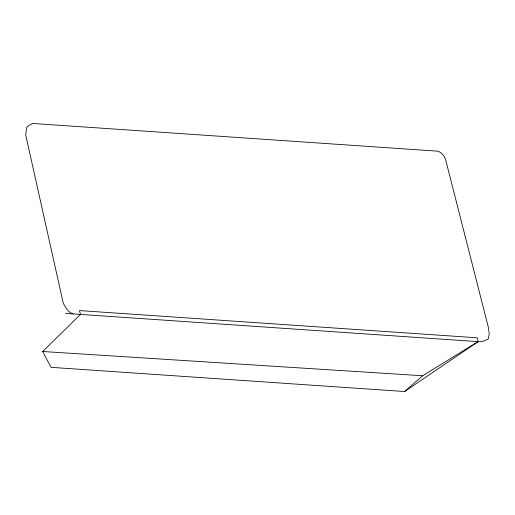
<?xml version="1.0" encoding="UTF-8"?>
<svg xmlns="http://www.w3.org/2000/svg" width="515" height="515" viewBox="0 0 515 515"><rect width="100%" height="100%" fill="white"/><g stroke="black" fill="none" stroke-linecap="round" stroke-linejoin="round"><path stroke-width="0.77" d="M42.668 351.5L80.482 314.427L79.503 310.577L477.148 337.789L478.132 341.638L404.603 391.535L51.043 367.337L42.668 351.5L422.609 375.763L478.132 341.638M404.603 391.535L422.609 375.763M65.54 313.403L480.238 341.78L484.332 340.917L488.323 338.819L489.25 333.669L488.246 326.896L445.655 159.798C444.484 156.032 441.773 152.62 438.02 151.198L32.741 123.465L28.885 125.39L26.593 127.656L25.75 135.2L63.313 303.438C65.875 307.571 67.922 312.328 73.008 313.912"/></g></svg>
